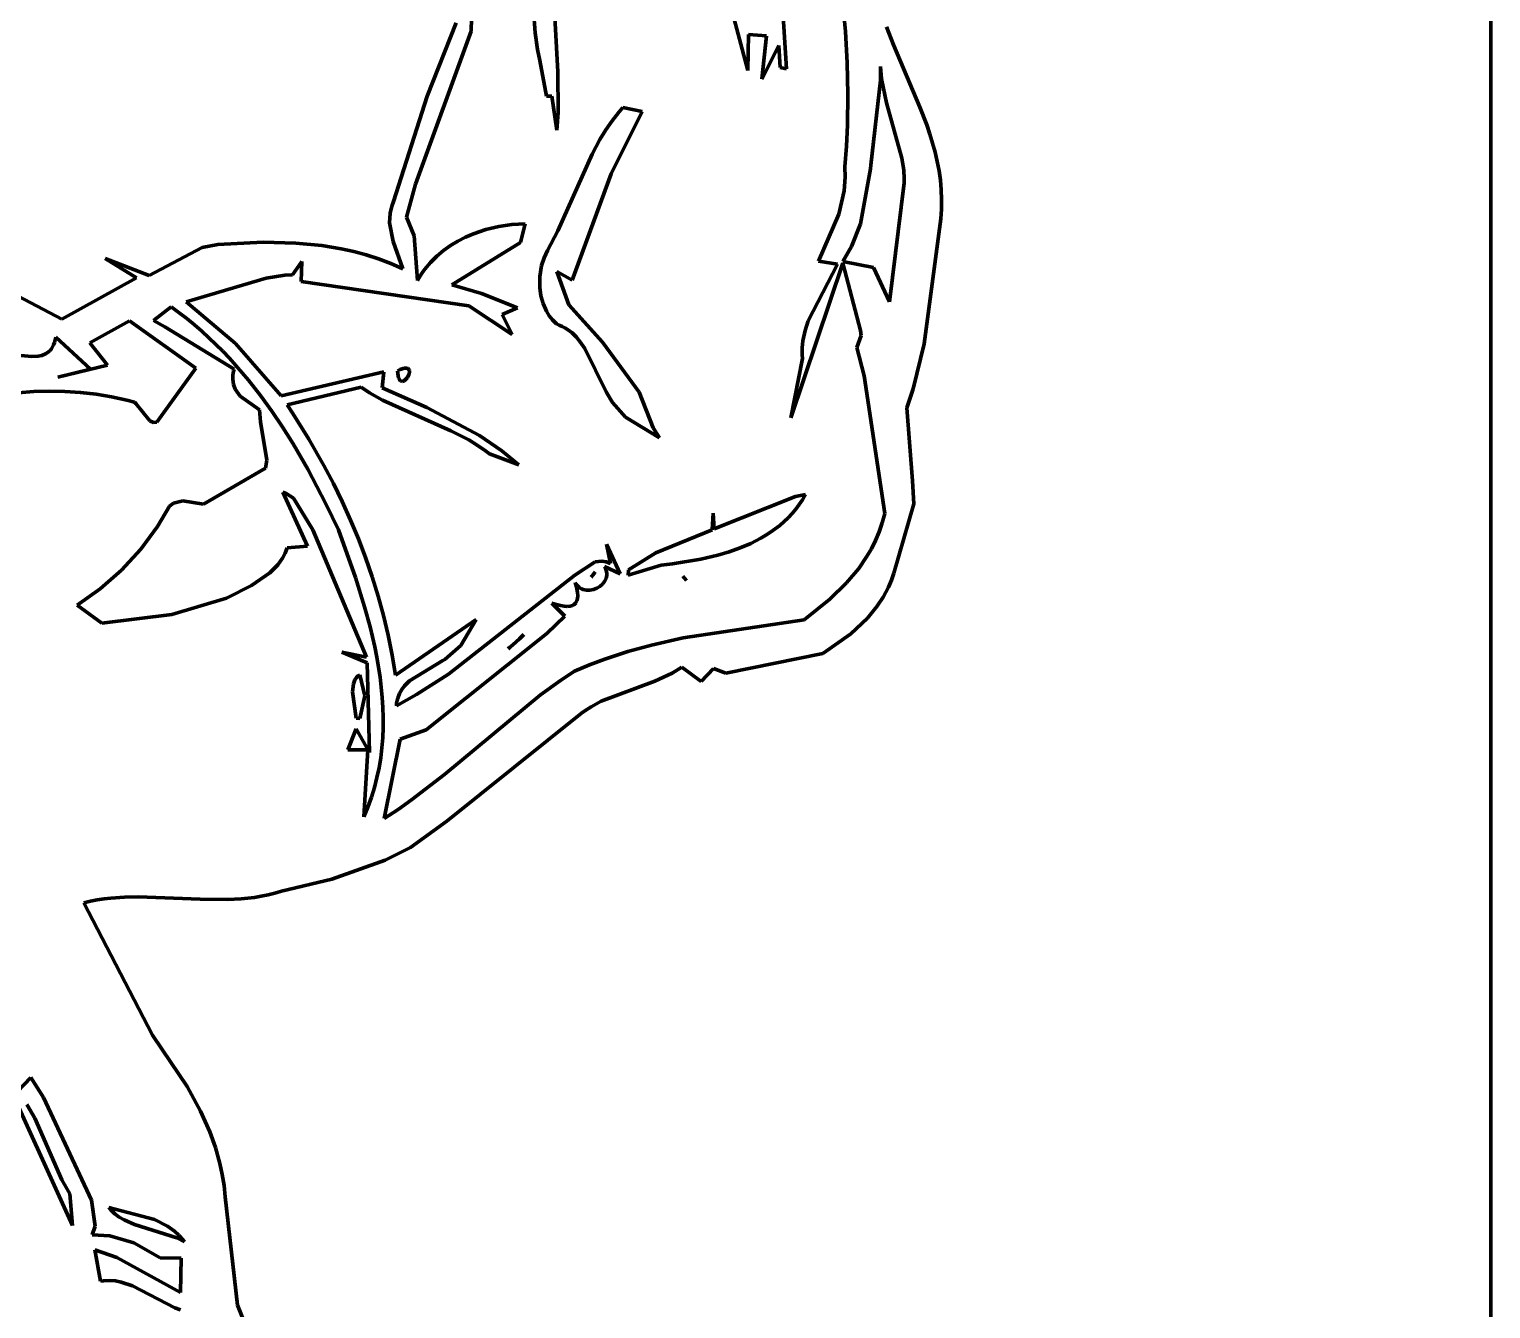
# Model space of a CAD drawing. Header units: millimetres. Extents: x 0 to 12.5, y 0 to 16.2.
# Drawn here: x 10.219 to 12.5, y 8.299 to 10.296 of the extents above; entities that cross this region are included whole.
import ezdxf

# ---------------------------------------------------------------- set-up
doc = ezdxf.new("R2010")
doc.units = ezdxf.units.MM
doc.layers.add('color#010101ff', color=7, linetype='CONTINUOUS', lineweight=100)
doc.layers.add('color#ffffffff', color=7, linetype='CONTINUOUS', lineweight=100)

msp = doc.modelspace()

# ---------------------------------------------------------------- linework, layer by layer
at = {"layer": 'color#010101ff'}
for p, q in [((11.0359, 10.384), (11.0439, 10.2293)), ((11.3405, 10.2311), (11.3031, 10.3727)), ((10.9099, 10.3327), (10.9087, 10.2926)), ((11.3949, 10.3322), (11.4009, 10.2337)), ((11.4928, 10.292), (11.4882, 10.3405)), ((11.0086, 10.2903), (11.006, 10.3252)), ((10.9087, 10.2926), (10.8218, 10.0538)), ((10.8402, 10.1914), (10.8855, 10.3059)), ((11.0125, 10.2643), (11.0086, 10.2903)), ((11.3419, 10.2874), (11.3405, 10.2311)), ((11.3699, 10.2856), (11.3419, 10.2874)), ((11.4958, 10.2433), (11.4928, 10.292)), ((11.5571, 10.2995), (11.5679, 10.2715)), ((11.0161, 10.247), (11.0125, 10.2643)), ((11.3624, 10.2178), (11.3699, 10.2856)), ((11.3891, 10.2705), (11.3624, 10.2178)), ((11.3911, 10.2358), (11.3891, 10.2705)), ((11.5679, 10.2715), (11.6091, 10.1742)), ((11.0263, 10.1912), (11.0161, 10.247)), ((11.4969, 10.1946), (11.4958, 10.2433)), ((11.0439, 10.2293), (11.0447, 10.1656)), ((11.4009, 10.2337), (11.3911, 10.2358)), ((11.5474, 10.2373), (11.5475, 10.2159)), ((11.5492, 10.2182), (11.5474, 10.2373)), ((11.5572, 10.1807), (11.5492, 10.2182)), ((11.5475, 10.2159), (11.5324, 10.0834)), ((10.7877, 10.027), (10.8402, 10.1914)), ((11.0345, 10.1913), (11.0263, 10.1912)), ((11.0428, 10.1383), (11.0345, 10.1913)), ((11.1399, 10.1668), (11.1457, 10.1734)), ((11.1457, 10.1734), (11.1756, 10.1673)), ((11.4961, 10.1458), (11.4969, 10.1946)), ((11.581, 10.0945), (11.5572, 10.1807)), ((11.6091, 10.1742), (11.6197, 10.1463)), ((11.0447, 10.1656), (11.0428, 10.1383)), ((11.119, 10.1387), (11.129, 10.153)), ((11.1756, 10.1673), (11.1276, 10.0703)), ((11.129, 10.153), (11.1399, 10.1668)), ((11.1099, 10.1239), (11.119, 10.1387)), ((11.4945, 10.1133), (11.4961, 10.1458)), ((11.6197, 10.1463), (11.6246, 10.1322)), ((11.6246, 10.1322), (11.629, 10.118)), ((11.0975, 10.101), (11.1099, 10.1239)), ((11.492, 10.0809), (11.4945, 10.1133)), ((11.629, 10.118), (11.6329, 10.1037)), ((11.0442, 9.981), (11.0975, 10.101)), ((11.5324, 10.0834), (11.532, 10.078)), ((11.5838, 10.0756), (11.581, 10.0945)), ((11.6329, 10.1037), (11.6363, 10.0893)), ((11.6363, 10.0893), (11.639, 10.0748)), ((11.1276, 10.0703), (11.0664, 9.904)), ((11.4908, 10.0434), (11.4925, 10.0647)), ((11.4925, 10.0647), (11.492, 10.0809)), ((11.532, 10.078), (11.5166, 9.9922)), ((11.5846, 10.0627), (11.5838, 10.0756)), ((11.5847, 10.0562), (11.5846, 10.0627)), ((11.639, 10.0748), (11.6411, 10.0601)), ((11.6411, 10.0601), (11.6425, 10.0452)), ((10.8218, 10.0538), (10.808, 10.0026)), ((11.4825, 10.0072), (11.4908, 10.0434)), ((11.5618, 9.8703), (11.5847, 10.0562)), ((11.6425, 10.0452), (11.6431, 10.0302)), ((10.7823, 10.0085), (10.7849, 10.0196)), ((10.7849, 10.0196), (10.7877, 10.027)), ((11.6428, 10.015), (11.6416, 9.9996)), ((11.6431, 10.0302), (11.6428, 10.015)), ((10.7816, 9.9938), (10.7823, 10.0085)), ((10.7871, 9.9646), (10.7816, 9.9938)), ((10.808, 10.0026), (10.82, 9.9733)), ((10.9519, 9.9879), (10.9724, 9.9908)), ((10.9724, 9.9908), (10.9931, 9.9922)), ((10.9931, 9.9922), (10.9861, 9.963)), ((11.4509, 9.9337), (11.4825, 10.0072)), ((11.5166, 9.9922), (11.5025, 9.9569)), ((11.6416, 9.9996), (11.616, 9.8049)), ((10.82, 9.9733), (10.825, 9.9037)), ((10.8879, 9.9652), (10.9, 9.9714)), ((10.9, 9.9714), (10.9124, 9.9767)), ((10.9124, 9.9767), (10.9319, 9.9832)), ((10.9319, 9.9832), (10.9519, 9.9879)), ((11.028, 9.9502), (11.0442, 9.981)), ((10.4063, 9.9114), (10.4893, 9.9553)), ((10.4893, 9.9553), (10.5136, 9.9599)), ((10.5136, 9.9599), (10.5845, 9.9633)), ((10.5845, 9.9633), (10.6354, 9.962)), ((10.6354, 9.962), (10.6758, 9.9581)), ((10.6758, 9.9581), (10.7058, 9.9532)), ((10.7058, 9.9532), (10.7256, 9.9489)), ((10.7256, 9.9489), (10.7451, 9.9436)), ((10.8021, 9.9219), (10.7871, 9.9646)), ((10.8552, 9.9416), (10.8655, 9.9504)), ((10.8655, 9.9504), (10.8764, 9.9582)), ((10.8764, 9.9582), (10.8879, 9.9652)), ((10.9861, 9.963), (10.8789, 9.897)), ((11.0226, 9.9389), (11.028, 9.9502)), ((11.5025, 9.9569), (11.4888, 9.9331)), ((10.0817, 9.9417), (10.2701, 9.8435)), ((10.3865, 9.9076), (10.3375, 9.9382)), ((10.3375, 9.9382), (10.4063, 9.9114)), ((10.6445, 9.9332), (10.6299, 9.9126)), ((10.6434, 9.9021), (10.6445, 9.9332)), ((10.7451, 9.9436), (10.7644, 9.9374)), ((10.7644, 9.9374), (10.7834, 9.9302)), ((10.7834, 9.9302), (10.8021, 9.9219)), ((10.8367, 9.9214), (10.8456, 9.9319)), ((10.8456, 9.9319), (10.8552, 9.9416)), ((11.0159, 9.9099), (11.0187, 9.9269)), ((11.0187, 9.9269), (11.0226, 9.9389)), ((11.4891, 9.9305), (11.4077, 9.6896)), ((11.4349, 9.8409), (11.4808, 9.9291)), ((11.4808, 9.9291), (11.4509, 9.9337)), ((11.4888, 9.9331), (11.5368, 9.9239)), ((11.5162, 9.8255), (11.4891, 9.9305)), ((11.5368, 9.9239), (11.5618, 9.8703)), ((10.2701, 9.8435), (10.3865, 9.9076)), ((10.5888, 9.9074), (10.4639, 9.8703)), ((10.618, 9.9119), (10.5888, 9.9074)), ((10.6299, 9.9126), (10.618, 9.9119)), ((10.9052, 9.8639), (10.6434, 9.9021)), ((10.825, 9.9037), (10.8287, 9.9098)), ((10.8287, 9.9098), (10.8326, 9.9157)), ((10.8326, 9.9157), (10.8367, 9.9214)), ((11.0159, 9.8927), (11.0159, 9.9099)), ((11.0664, 9.904), (11.0427, 9.9176)), ((11.0427, 9.9176), (11.0611, 9.8657)), ((10.8789, 9.897), (10.9249, 9.8831)), ((10.9249, 9.8831), (10.9813, 9.8609)), ((11.0177, 9.8799), (11.0159, 9.8927)), ((11.0212, 9.8675), (11.0177, 9.8799)), ((10.4407, 9.8623), (10.4133, 9.8411)), ((10.4531, 9.8533), (10.4407, 9.8623)), ((10.4651, 9.8441), (10.4531, 9.8533)), ((10.4639, 9.8703), (10.541, 9.8051)), ((10.9726, 9.8194), (10.9052, 9.8639)), ((10.9813, 9.8609), (10.9573, 9.8504)), ((11.0263, 9.8559), (11.0212, 9.8675)), ((11.0307, 9.8487), (11.0263, 9.8559)), ((11.0611, 9.8657), (11.1138, 9.8074)), ((10.3758, 9.8408), (10.314, 9.8064)), ((10.479, 9.7671), (10.3758, 9.8408)), ((10.4133, 9.8411), (10.431, 9.8313)), ((10.431, 9.8313), (10.5391, 9.7654)), ((10.4769, 9.8345), (10.4651, 9.8441)), ((10.4884, 9.8246), (10.4769, 9.8345)), ((10.9573, 9.8504), (10.9726, 9.8194)), ((11.0358, 9.842), (11.0307, 9.8487)), ((11.0418, 9.8359), (11.0358, 9.842)), ((11.0464, 9.8341), (11.0418, 9.8359)), ((11.0509, 9.8321), (11.0464, 9.8341)), ((11.0551, 9.8299), (11.0509, 9.8321)), ((11.4299, 9.8254), (11.4349, 9.8409)), ((10.2597, 9.8108), (10.2586, 9.8068)), ((10.2606, 9.8152), (10.2597, 9.8108)), ((10.3148, 9.7653), (10.2606, 9.8152)), ((10.4996, 9.8144), (10.4884, 9.8246)), ((10.5105, 9.804), (10.4996, 9.8144)), ((11.059, 9.8274), (11.0551, 9.8299)), ((11.0663, 9.8219), (11.059, 9.8274)), ((11.0728, 9.8156), (11.0663, 9.8219)), ((11.0787, 9.8087), (11.0728, 9.8156)), ((11.0864, 9.7974), (11.0787, 9.8087)), ((11.1138, 9.8074), (11.1711, 9.7293)), ((11.4255, 9.7986), (11.4266, 9.8095)), ((11.4266, 9.8095), (11.4299, 9.8254)), ((11.5106, 9.7989), (11.5177, 9.8176)), ((11.5177, 9.8176), (11.5162, 9.8255)), ((10.2231, 9.7848), (10.1776, 9.7894)), ((10.233, 9.7854), (10.2231, 9.7848)), ((10.239, 9.7868), (10.233, 9.7854)), ((10.2446, 9.7891), (10.239, 9.7868)), ((10.2471, 9.7906), (10.2446, 9.7891)), ((10.2495, 9.7925), (10.2471, 9.7906)), ((10.2517, 9.7946), (10.2495, 9.7925)), ((10.2537, 9.7971), (10.2517, 9.7946)), ((10.2556, 9.7999), (10.2537, 9.7971)), ((10.2572, 9.8032), (10.2556, 9.7999)), ((10.2586, 9.8068), (10.2572, 9.8032)), ((10.314, 9.8064), (10.3414, 9.7716)), ((10.5212, 9.7933), (10.5105, 9.804)), ((10.5316, 9.7824), (10.5212, 9.7933)), ((10.541, 9.8051), (10.6121, 9.7236)), ((11.1193, 9.7301), (11.0864, 9.7974)), ((11.4254, 9.7876), (11.4255, 9.7986)), ((11.4258, 9.782), (11.4254, 9.7876)), ((11.522, 9.755), (11.5106, 9.7989)), ((11.616, 9.8049), (11.5984, 9.7347)), ((10.3414, 9.7716), (10.2638, 9.753)), ((10.2638, 9.753), (10.3148, 9.7653)), ((10.4185, 9.6825), (10.479, 9.7671)), ((10.5418, 9.7712), (10.5316, 9.7824)), ((10.5382, 9.762), (10.5371, 9.7557)), ((10.5391, 9.7654), (10.5382, 9.762)), ((10.5517, 9.7598), (10.5418, 9.7712)), ((10.7941, 9.7627), (10.798, 9.7646)), ((10.7943, 9.7583), (10.7941, 9.7627)), ((10.798, 9.7646), (10.8014, 9.7658)), ((10.8014, 9.7658), (10.8043, 9.7666)), ((10.8043, 9.7666), (10.8067, 9.7669)), ((10.8067, 9.7669), (10.8086, 9.7667)), ((10.8086, 9.7667), (10.8101, 9.7662)), ((10.8101, 9.7662), (10.8113, 9.7653)), ((10.8113, 9.7653), (10.812, 9.7642)), ((10.812, 9.7642), (10.8124, 9.7628)), ((10.8124, 9.7628), (10.8125, 9.7612)), ((11.4077, 9.6896), (11.4258, 9.782)), ((10.5371, 9.7557), (10.5369, 9.7498)), ((10.5369, 9.7498), (10.538, 9.7416)), ((10.538, 9.7416), (10.5408, 9.7342)), ((10.5614, 9.7481), (10.5517, 9.7598)), ((10.5801, 9.7243), (10.5614, 9.7481)), ((10.6121, 9.7236), (10.7727, 9.7613)), ((10.7727, 9.7613), (10.7699, 9.7362)), ((10.7949, 9.7547), (10.7943, 9.7583)), ((10.7956, 9.7518), (10.7949, 9.7547)), ((10.7965, 9.7496), (10.7956, 9.7518)), ((10.7975, 9.7479), (10.7965, 9.7496)), ((10.7987, 9.7468), (10.7975, 9.7479)), ((10.8, 9.7463), (10.7987, 9.7468)), ((10.8014, 9.7462), (10.8, 9.7463)), ((10.8028, 9.7465), (10.8014, 9.7462)), ((10.8042, 9.7471), (10.8028, 9.7465)), ((10.8056, 9.7481), (10.8042, 9.7471)), ((10.8093, 9.7524), (10.8056, 9.7481)), ((10.8119, 9.7578), (10.8093, 9.7524)), ((10.8125, 9.7612), (10.8119, 9.7578)), ((11.5542, 9.5399), (11.522, 9.755)), ((10.2019, 9.7286), (10.2263, 9.7303)), ((10.2263, 9.7303), (10.2506, 9.7309)), ((10.2506, 9.7309), (10.2749, 9.7305)), ((10.2749, 9.7305), (10.2992, 9.7289)), ((10.2992, 9.7289), (10.3234, 9.7261)), ((10.3234, 9.7261), (10.3475, 9.7221)), ((10.3475, 9.7221), (10.3595, 9.7196)), ((10.3595, 9.7196), (10.3714, 9.7168)), ((10.3714, 9.7168), (10.3833, 9.7137)), ((10.5408, 9.7342), (10.5483, 9.7234)), ((10.5483, 9.7234), (10.5788, 9.702)), ((10.5979, 9.6997), (10.5801, 9.7243)), ((10.7372, 9.7371), (10.6216, 9.7094)), ((10.7501, 9.7283), (10.7372, 9.7371)), ((10.7704, 9.7167), (10.7501, 9.7283)), ((10.7699, 9.7362), (10.8397, 9.7056)), ((10.8773, 9.6692), (10.7704, 9.7167)), ((11.1294, 9.7132), (11.1193, 9.7301)), ((11.1711, 9.7293), (11.193, 9.6738)), ((11.5984, 9.7347), (11.589, 9.7051)), ((10.3833, 9.7137), (10.3857, 9.7117)), ((10.3857, 9.7117), (10.4074, 9.6845)), ((10.5788, 9.702), (10.5802, 9.683)), ((10.6149, 9.6744), (10.5979, 9.6997)), ((10.6216, 9.7094), (10.6304, 9.6963)), ((10.6304, 9.6963), (10.6556, 9.6561)), ((10.8397, 9.7056), (10.9218, 9.6617)), ((11.1499, 9.6904), (11.1294, 9.7132)), ((11.589, 9.7051), (11.5978, 9.5913)), ((10.4074, 9.6845), (10.4133, 9.6823)), ((10.4133, 9.6823), (10.4185, 9.6825)), ((10.5802, 9.683), (10.5898, 9.6232)), ((10.6311, 9.6487), (10.6149, 9.6744)), ((11.2026, 9.6581), (11.1499, 9.6904)), ((11.193, 9.6738), (11.2026, 9.6581)), ((10.6539, 9.6091), (10.6311, 9.6487)), ((10.6556, 9.6561), (10.6791, 9.6149)), ((10.905, 9.6549), (10.8773, 9.6692)), ((10.9183, 9.6468), (10.905, 9.6549)), ((10.9218, 9.6617), (10.9568, 9.6377)), ((10.9312, 9.6379), (10.9183, 9.6468)), ((10.9375, 9.6331), (10.9312, 9.6379)), ((10.9832, 9.616), (10.9375, 9.6331)), ((10.9568, 9.6377), (10.9832, 9.616)), ((10.5877, 9.6109), (10.4911, 9.5546)), ((10.5898, 9.6232), (10.5877, 9.6109)), ((10.6821, 9.5553), (10.6539, 9.6091)), ((10.6791, 9.6149), (10.6938, 9.5869)), ((10.6938, 9.5869), (10.7077, 9.5586)), ((11.5978, 9.5913), (11.5997, 9.5549)), ((10.4587, 9.5599), (10.4444, 9.5563)), ((10.4911, 9.5546), (10.4587, 9.5599)), ((10.6536, 9.4891), (10.6151, 9.5734)), ((10.6151, 9.5734), (10.6202, 9.5713)), ((10.6202, 9.5713), (10.6314, 9.5641)), ((10.6314, 9.5641), (10.6619, 9.5145)), ((10.7077, 9.5586), (10.7208, 9.5298)), ((11.2881, 9.5163), (11.415, 9.5665)), ((11.415, 9.5665), (11.4305, 9.5696)), ((11.4259, 9.5616), (11.4208, 9.554)), ((11.4305, 9.5696), (11.4259, 9.5616)), ((10.438, 9.5514), (10.4194, 9.5197)), ((10.4444, 9.5563), (10.438, 9.5514)), ((10.7018, 9.5145), (10.6821, 9.5553)), ((11.2852, 9.5148), (11.2863, 9.5406)), ((11.2863, 9.5406), (11.2881, 9.5163)), ((11.4096, 9.54), (11.4035, 9.5335)), ((11.4154, 9.5468), (11.4096, 9.54)), ((11.4208, 9.554), (11.4154, 9.5468)), ((11.5504, 9.5255), (11.5542, 9.5399)), ((11.5997, 9.5549), (11.5684, 9.4472)), ((10.4194, 9.5197), (10.3932, 9.4842)), ((10.6619, 9.5145), (10.7455, 9.3159)), ((10.7282, 9.4401), (10.7018, 9.5145)), ((10.7208, 9.5298), (10.7329, 9.5007)), ((11.1969, 9.4788), (11.2852, 9.5148)), ((11.3762, 9.511), (11.3688, 9.5062)), ((11.3835, 9.5162), (11.3762, 9.511)), ((11.3904, 9.5216), (11.3835, 9.5162)), ((11.3971, 9.5274), (11.3904, 9.5216)), ((11.4035, 9.5335), (11.3971, 9.5274)), ((11.54, 9.4981), (11.5457, 9.5115)), ((11.5457, 9.5115), (11.5504, 9.5255)), ((10.6219, 9.4864), (10.6536, 9.4891)), ((10.7329, 9.5007), (10.7442, 9.4713)), ((11.1263, 9.4618), (11.12, 9.4923)), ((11.12, 9.4923), (11.1414, 9.446)), ((11.3451, 9.4935), (11.3285, 9.4864)), ((11.3532, 9.4975), (11.3451, 9.4935)), ((11.3611, 9.5017), (11.3532, 9.4975)), ((11.3688, 9.5062), (11.3611, 9.5017)), ((11.5334, 9.4851), (11.54, 9.4981)), ((10.3932, 9.4842), (10.3633, 9.4516)), ((10.607, 9.4598), (10.6144, 9.4704)), ((10.6144, 9.4704), (10.6185, 9.4781)), ((10.6185, 9.4781), (10.6219, 9.4864)), ((10.7442, 9.4713), (10.7545, 9.4415)), ((11.1025, 9.4646), (11.1127, 9.4659)), ((11.1127, 9.4659), (11.1193, 9.4647)), ((11.1544, 9.452), (11.1969, 9.4788)), ((11.2672, 9.4688), (11.2228, 9.4616)), ((11.2939, 9.4751), (11.2672, 9.4688)), ((11.3114, 9.4803), (11.2939, 9.4751)), ((11.3285, 9.4864), (11.3114, 9.4803)), ((11.5136, 9.4545), (11.526, 9.4725)), ((11.526, 9.4725), (11.5334, 9.4851)), ((10.3633, 9.4516), (10.3301, 9.4224)), ((10.5661, 9.4275), (10.5949, 9.4475)), ((10.5949, 9.4475), (10.607, 9.4598)), ((10.8735, 9.2895), (11.0707, 9.4436)), ((11.0707, 9.4436), (11.1025, 9.4646)), ((11.1006, 9.4466), (11.0961, 9.4405)), ((11.0967, 9.4412), (11.1023, 9.4489)), ((11.1023, 9.4489), (11.1006, 9.4466)), ((11.1023, 9.4489), (11.1023, 9.4489)), ((11.1414, 9.446), (11.1167, 9.4574)), ((11.1167, 9.4574), (11.1183, 9.4547)), ((11.1183, 9.4547), (11.1195, 9.4519)), ((11.1193, 9.4647), (11.1263, 9.4618)), ((11.1195, 9.4519), (11.1202, 9.4492)), ((11.1205, 9.4438), (11.1201, 9.4413)), ((11.1202, 9.4492), (11.1205, 9.4465)), ((11.1205, 9.4465), (11.1205, 9.4438)), ((11.2055, 9.4597), (11.1539, 9.4438)), ((11.1539, 9.4438), (11.1544, 9.452)), ((11.2228, 9.4616), (11.2055, 9.4597)), ((11.4947, 9.432), (11.5136, 9.4545)), ((11.5684, 9.4472), (11.5647, 9.4358)), ((10.3301, 9.4224), (10.2942, 9.3968)), ((10.5271, 9.4077), (10.5661, 9.4275)), ((10.7426, 9.3942), (10.7282, 9.4401)), ((10.7545, 9.4415), (10.7638, 9.4113)), ((11.0728, 9.4295), (11.0712, 9.4323)), ((11.0712, 9.4323), (11.0723, 9.4288)), ((11.0723, 9.4288), (11.0739, 9.4225)), ((11.0746, 9.4272), (11.0728, 9.4295)), ((11.0739, 9.4225), (11.0749, 9.4168)), ((11.0767, 9.4252), (11.0746, 9.4272)), ((11.0789, 9.4236), (11.0767, 9.4252)), ((11.0812, 9.4223), (11.0789, 9.4236)), ((11.0837, 9.4213), (11.0812, 9.4223)), ((11.0889, 9.4203), (11.0837, 9.4213)), ((11.0942, 9.4204), (11.0889, 9.4203)), ((11.0996, 9.4215), (11.0942, 9.4204)), ((11.0961, 9.4405), (11.0967, 9.4412)), ((11.1048, 9.4236), (11.0996, 9.4215)), ((11.1095, 9.4264), (11.1048, 9.4236)), ((11.1137, 9.43), (11.1095, 9.4264)), ((11.117, 9.4341), (11.1137, 9.43)), ((11.1193, 9.4388), (11.117, 9.4341)), ((11.1201, 9.4413), (11.1193, 9.4388)), ((11.239, 9.4421), (11.2448, 9.4353)), ((11.2412, 9.4396), (11.239, 9.4421)), ((11.2448, 9.4353), (11.2412, 9.4396)), ((11.4685, 9.4062), (11.4947, 9.432)), ((11.5602, 9.4249), (11.5519, 9.4093)), ((11.5647, 9.4358), (11.5602, 9.4249)), ((10.4415, 9.3826), (10.5271, 9.4077)), ((10.7638, 9.4113), (10.7722, 9.3809)), ((11.0418, 9.3981), (11.0348, 9.4004)), ((11.0348, 9.4004), (11.0549, 9.3799)), ((11.0481, 9.3965), (11.0418, 9.3981)), ((11.0698, 9.3983), (11.0668, 9.3966)), ((11.0722, 9.4007), (11.0698, 9.3983)), ((11.0739, 9.4037), (11.0722, 9.4007)), ((11.0749, 9.4074), (11.0739, 9.4037)), ((11.0749, 9.4168), (11.0752, 9.4118)), ((11.0752, 9.4118), (11.0749, 9.4074)), ((11.4286, 9.3741), (11.4685, 9.4062)), ((11.5519, 9.4093), (11.5421, 9.3947)), ((10.2942, 9.3968), (10.3324, 9.3691)), ((10.3324, 9.3691), (10.4415, 9.3826)), ((10.751, 9.3631), (10.7426, 9.3942)), ((10.7722, 9.3809), (10.7794, 9.3501)), ((10.7907, 9.2878), (10.9165, 9.3747)), ((10.9165, 9.3747), (10.8925, 9.3343)), ((11.0549, 9.3799), (11.0271, 9.353)), ((11.0538, 9.3955), (11.0481, 9.3965)), ((11.0588, 9.3952), (11.0538, 9.3955)), ((11.0632, 9.3956), (11.0588, 9.3952)), ((11.0668, 9.3966), (11.0632, 9.3956)), ((11.2399, 9.3461), (11.4286, 9.3741)), ((11.5271, 9.3766), (11.5011, 9.3523)), ((11.5421, 9.3947), (11.5271, 9.3766)), ((10.7548, 9.3475), (10.751, 9.3631)), ((11.0271, 9.353), (10.8387, 9.2026)), ((10.9909, 9.3514), (10.9841, 9.3445)), ((10.9894, 9.3499), (10.9909, 9.3514)), ((11.5011, 9.3523), (11.4579, 9.3215)), ((10.7583, 9.3318), (10.7548, 9.3475)), ((10.7615, 9.3161), (10.7583, 9.3318)), ((10.7794, 9.3501), (10.7856, 9.3191)), ((10.8925, 9.3343), (10.8679, 9.3125)), ((10.9668, 9.329), (10.9741, 9.3352)), ((10.9684, 9.3304), (10.9668, 9.329)), ((10.9741, 9.3352), (10.9684, 9.3304)), ((10.9741, 9.3352), (10.9841, 9.3445)), ((10.9841, 9.3445), (10.9741, 9.3352)), ((10.9841, 9.3445), (10.9894, 9.3499)), ((11.1536, 9.3246), (11.1903, 9.3348)), ((11.1903, 9.3348), (11.2399, 9.3461)), ((10.7455, 9.3159), (10.7071, 9.3237)), ((10.7071, 9.3237), (10.7466, 9.3071)), ((10.7466, 9.3071), (10.7504, 9.1674)), ((10.7643, 9.3004), (10.7615, 9.3161)), ((10.7856, 9.3191), (10.7907, 9.2878)), ((10.8648, 9.3106), (10.8126, 9.2789)), ((10.8679, 9.3125), (10.8648, 9.3106)), ((11.0936, 9.3037), (11.1174, 9.3127)), ((11.1174, 9.3127), (11.1536, 9.3246)), ((11.4579, 9.3215), (11.3064, 9.2908)), ((10.7299, 9.2842), (10.7274, 9.2806)), ((10.733, 9.2871), (10.7299, 9.2842)), ((10.7349, 9.2883), (10.733, 9.2871)), ((10.7427, 9.2556), (10.7349, 9.2883)), ((10.7666, 9.2847), (10.7643, 9.3004)), ((10.7686, 9.2689), (10.7666, 9.2847)), ((10.8234, 9.2574), (10.8735, 9.2895)), ((11.0485, 9.2796), (11.0701, 9.2939)), ((11.0701, 9.2939), (11.0936, 9.3037)), ((11.2224, 9.2909), (11.1955, 9.2784)), ((11.2377, 9.3004), (11.2224, 9.2909)), ((11.268, 9.2781), (11.2377, 9.3004)), ((11.287, 9.2984), (11.268, 9.2781)), ((11.3064, 9.2908), (11.287, 9.2984)), ((10.725, 9.2743), (10.7235, 9.2618)), ((10.7235, 9.2618), (10.7294, 9.2205)), ((10.7274, 9.2806), (10.725, 9.2743)), ((10.7701, 9.2531), (10.7686, 9.2689)), ((10.8005, 9.2654), (10.7969, 9.259)), ((10.8048, 9.2712), (10.8005, 9.2654)), ((10.8126, 9.2789), (10.8048, 9.2712)), ((11.017, 9.257), (11.0485, 9.2796)), ((11.1955, 9.2784), (11.1118, 9.2471)), ((10.7351, 9.22), (10.7427, 9.2556)), ((10.7711, 9.2374), (10.7701, 9.2531)), ((10.7715, 9.2216), (10.7711, 9.2374)), ((10.7922, 9.2399), (10.8234, 9.2574)), ((10.7926, 9.2441), (10.7922, 9.2399)), ((10.7933, 9.2481), (10.7926, 9.2441)), ((10.7942, 9.2519), (10.7933, 9.2481)), ((10.7969, 9.259), (10.7942, 9.2519)), ((10.8672, 9.1329), (11.017, 9.257)), ((11.0961, 9.2386), (11.086, 9.2321)), ((11.1118, 9.2471), (11.0961, 9.2386)), ((10.7294, 9.2205), (10.7351, 9.22)), ((10.7715, 9.2059), (10.7715, 9.2216)), ((11.0812, 9.2285), (10.8711, 9.0601)), ((11.086, 9.2321), (11.0812, 9.2285)), ((10.7292, 9.2039), (10.7165, 9.1711)), ((10.7504, 9.1674), (10.7292, 9.2039)), ((10.7708, 9.1902), (10.7715, 9.2059)), ((10.8387, 9.2026), (10.798, 9.1881)), ((10.7165, 9.1711), (10.7474, 9.1714)), ((10.7474, 9.1714), (10.7416, 9.0669)), ((10.7677, 9.1589), (10.7696, 9.1745)), ((10.7696, 9.1745), (10.7708, 9.1902)), ((10.798, 9.1881), (10.773, 9.0642)), ((10.7652, 9.1434), (10.7677, 9.1589)), ((10.758, 9.1125), (10.7619, 9.1279)), ((10.7619, 9.1279), (10.7652, 9.1434)), ((10.816, 9.0933), (10.8672, 9.1329)), ((10.7533, 9.0972), (10.758, 9.1125)), ((10.7416, 9.0669), (10.7478, 9.082)), ((10.7478, 9.082), (10.7533, 9.0972)), ((10.773, 9.0642), (10.7948, 9.0784)), ((10.7948, 9.0784), (10.816, 9.0933)), ((10.8711, 9.0601), (10.8141, 9.0191)), ((10.8141, 9.0191), (10.7747, 8.9989)), ((10.7747, 8.9989), (10.6915, 8.9696)), ((10.6915, 8.9696), (10.6128, 8.9506)), ((10.3678, 8.9416), (10.3466, 8.94)), ((10.3892, 8.9421), (10.3678, 8.9416)), ((10.4857, 8.9382), (10.3892, 8.9421)), ((10.5709, 8.9411), (10.5603, 8.9398)), ((10.5814, 8.9428), (10.5709, 8.9411)), ((10.5919, 8.945), (10.5814, 8.9428)), ((10.6023, 8.9475), (10.5919, 8.945)), ((10.6128, 8.9506), (10.6023, 8.9475)), ((10.3148, 8.935), (10.3043, 8.9324)), ((10.3043, 8.9324), (10.4116, 8.7263)), ((10.3254, 8.9371), (10.3148, 8.935)), ((10.336, 8.9387), (10.3254, 8.9371)), ((10.3466, 8.94), (10.336, 8.9387)), ((10.5284, 8.9377), (10.4857, 8.9382)), ((10.5497, 8.9388), (10.5284, 8.9377)), ((10.5603, 8.9398), (10.5497, 8.9388)), ((10.4116, 8.7263), (10.4265, 8.7039)), ((10.4265, 8.7039), (10.4655, 8.6459)), ((10.2868, 8.429), (10.1746, 8.6764)), ((10.2215, 8.66), (10.2005, 8.6376)), ((10.2416, 8.6289), (10.2215, 8.66)), ((10.4655, 8.6459), (10.4866, 8.6074)), ((10.3166, 8.4684), (10.2416, 8.6289)), ((10.2157, 8.6178), (10.2281, 8.5965)), ((10.4866, 8.6074), (10.5008, 8.5754)), ((10.2281, 8.5965), (10.2702, 8.5001)), ((10.5008, 8.5754), (10.5097, 8.5508)), ((10.5097, 8.5508), (10.5168, 8.5256)), ((10.5168, 8.5256), (10.5204, 8.5085)), ((10.5204, 8.5085), (10.5232, 8.4913)), ((10.2702, 8.5001), (10.2826, 8.4786)), ((10.5232, 8.4913), (10.525, 8.4738)), ((10.2826, 8.4786), (10.2868, 8.429)), ((10.3223, 8.4281), (10.3166, 8.4684)), ((10.525, 8.4738), (10.5442, 8.3049)), ((10.3435, 8.457), (10.3464, 8.4536)), ((10.4148, 8.4386), (10.3435, 8.457)), ((10.3464, 8.4536), (10.3528, 8.4475)), ((10.3528, 8.4475), (10.3598, 8.4423)), ((10.3598, 8.4423), (10.3673, 8.4379)), ((10.3173, 8.4147), (10.3223, 8.4281)), ((10.3673, 8.4379), (10.3837, 8.4308)), ((10.3837, 8.4308), (10.4497, 8.4098)), ((10.4352, 8.4281), (10.4148, 8.4386)), ((10.4461, 8.4201), (10.4352, 8.4281)), ((10.4528, 8.414), (10.4461, 8.4201)), ((10.3451, 8.4132), (10.3173, 8.4147)), ((10.3825, 8.4022), (10.3451, 8.4132)), ((10.4234, 8.3784), (10.3825, 8.4022)), ((10.4497, 8.4098), (10.4616, 8.4036)), ((10.4588, 8.4073), (10.4528, 8.414)), ((10.4616, 8.4036), (10.4588, 8.4073)), ((10.3303, 8.3424), (10.3216, 8.3911)), ((10.3216, 8.3911), (10.3557, 8.379)), ((10.3557, 8.379), (10.4551, 8.3247)), ((10.4565, 8.378), (10.4234, 8.3784)), ((10.4551, 8.3247), (10.4565, 8.378)), ((10.3352, 8.343), (10.3303, 8.3424)), ((10.3447, 8.3433), (10.3352, 8.343)), ((10.354, 8.3425), (10.3447, 8.3433)), ((10.3629, 8.3407), (10.354, 8.3425)), ((10.3802, 8.3348), (10.3629, 8.3407)), ((10.4466, 8.3006), (10.3802, 8.3348)), ((10.5442, 8.3049), (10.6262, 8.0973)), ((10.4553, 8.2974), (10.4466, 8.3006))]:
    msp.add_line(p, q, dxfattribs=at)
at = {"layer": 'color#ffffffff'}
for p, q in [((12.5, 16.1528), (12.5, 0)), ((11.0439, 10.2293), (11.0359, 10.384)), ((11.3031, 10.3727), (11.3405, 10.2311)), ((10.9087, 10.2926), (10.9099, 10.3327)), ((11.4009, 10.2337), (11.3949, 10.3322)), ((11.4882, 10.3405), (11.4928, 10.292)), ((11.006, 10.3252), (11.0086, 10.2903)), ((10.8218, 10.0538), (10.9087, 10.2926)), ((10.8855, 10.3059), (10.8402, 10.1914)), ((11.0086, 10.2903), (11.0125, 10.2643)), ((11.3405, 10.2311), (11.3419, 10.2874)), ((11.3419, 10.2874), (11.3699, 10.2856)), ((11.4928, 10.292), (11.4958, 10.2433)), ((11.5679, 10.2715), (11.5571, 10.2995)), ((11.0125, 10.2643), (11.0161, 10.247)), ((11.3699, 10.2856), (11.3624, 10.2178)), ((11.3624, 10.2178), (11.3891, 10.2705)), ((11.3891, 10.2705), (11.3911, 10.2358)), ((11.6091, 10.1742), (11.5679, 10.2715)), ((11.0161, 10.247), (11.0263, 10.1912)), ((11.4958, 10.2433), (11.4969, 10.1946)), ((11.0447, 10.1656), (11.0439, 10.2293)), ((11.3911, 10.2358), (11.4009, 10.2337)), ((11.5474, 10.2373), (11.5492, 10.2182)), ((11.5475, 10.2159), (11.5474, 10.2373)), ((11.5492, 10.2182), (11.5572, 10.1807)), ((11.5324, 10.0834), (11.5475, 10.2159)), ((10.8402, 10.1914), (10.7877, 10.027)), ((11.0263, 10.1912), (11.0345, 10.1913)), ((11.0345, 10.1913), (11.0428, 10.1383)), ((11.1457, 10.1734), (11.1399, 10.1668)), ((11.1756, 10.1673), (11.1457, 10.1734)), ((11.4969, 10.1946), (11.4961, 10.1458)), ((11.5572, 10.1807), (11.581, 10.0945)), ((11.6197, 10.1463), (11.6091, 10.1742)), ((11.0428, 10.1383), (11.0447, 10.1656)), ((11.129, 10.153), (11.119, 10.1387)), ((11.1276, 10.0703), (11.1756, 10.1673)), ((11.1399, 10.1668), (11.129, 10.153)), ((11.119, 10.1387), (11.1099, 10.1239)), ((11.4961, 10.1458), (11.4945, 10.1133)), ((11.6246, 10.1322), (11.6197, 10.1463)), ((11.629, 10.118), (11.6246, 10.1322)), ((11.1099, 10.1239), (11.0975, 10.101)), ((11.4945, 10.1133), (11.492, 10.0809)), ((11.6329, 10.1037), (11.629, 10.118)), ((11.0975, 10.101), (11.0442, 9.981)), ((11.532, 10.078), (11.5324, 10.0834)), ((11.581, 10.0945), (11.5838, 10.0756)), ((11.6363, 10.0893), (11.6329, 10.1037)), ((11.639, 10.0748), (11.6363, 10.0893)), ((11.0664, 9.904), (11.1276, 10.0703)), ((11.4925, 10.0647), (11.4908, 10.0434)), ((11.492, 10.0809), (11.4925, 10.0647)), ((11.5166, 9.9922), (11.532, 10.078)), ((11.5838, 10.0756), (11.5846, 10.0627)), ((11.5846, 10.0627), (11.5847, 10.0562)), ((11.6411, 10.0601), (11.639, 10.0748)), ((11.6425, 10.0452), (11.6411, 10.0601)), ((10.808, 10.0026), (10.8218, 10.0538)), ((11.4908, 10.0434), (11.4825, 10.0072)), ((11.5847, 10.0562), (11.5618, 9.8703)), ((11.6431, 10.0302), (11.6425, 10.0452)), ((10.7849, 10.0196), (10.7823, 10.0085)), ((10.7877, 10.027), (10.7849, 10.0196)), ((11.6416, 9.9996), (11.6428, 10.015)), ((11.6428, 10.015), (11.6431, 10.0302)), ((10.7823, 10.0085), (10.7816, 9.9938)), ((10.7816, 9.9938), (10.7871, 9.9646)), ((10.82, 9.9733), (10.808, 10.0026)), ((10.9724, 9.9908), (10.9519, 9.9879)), ((10.9931, 9.9922), (10.9724, 9.9908)), ((10.9861, 9.963), (10.9931, 9.9922)), ((11.4825, 10.0072), (11.4509, 9.9337)), ((11.5025, 9.9569), (11.5166, 9.9922)), ((11.616, 9.8049), (11.6416, 9.9996)), ((10.825, 9.9037), (10.82, 9.9733)), ((10.9, 9.9714), (10.8879, 9.9652)), ((10.9124, 9.9767), (10.9, 9.9714)), ((10.9319, 9.9832), (10.9124, 9.9767)), ((10.9519, 9.9879), (10.9319, 9.9832)), ((11.0442, 9.981), (11.028, 9.9502)), ((10.4893, 9.9553), (10.4063, 9.9114)), ((10.5136, 9.9599), (10.4893, 9.9553)), ((10.5845, 9.9633), (10.5136, 9.9599)), ((10.6354, 9.962), (10.5845, 9.9633)), ((10.6758, 9.9581), (10.6354, 9.962)), ((10.7058, 9.9532), (10.6758, 9.9581)), ((10.7256, 9.9489), (10.7058, 9.9532)), ((10.7451, 9.9436), (10.7256, 9.9489)), ((10.7871, 9.9646), (10.8021, 9.9219)), ((10.8655, 9.9504), (10.8552, 9.9416)), ((10.8764, 9.9582), (10.8655, 9.9504)), ((10.8879, 9.9652), (10.8764, 9.9582)), ((10.8789, 9.897), (10.9861, 9.963)), ((11.028, 9.9502), (11.0226, 9.9389)), ((11.4888, 9.9331), (11.5025, 9.9569)), ((10.2701, 9.8435), (10.0817, 9.9417)), ((10.4063, 9.9114), (10.3375, 9.9382)), ((10.3375, 9.9382), (10.3865, 9.9076)), ((10.6299, 9.9126), (10.6445, 9.9332)), ((10.6445, 9.9332), (10.6434, 9.9021)), ((10.7644, 9.9374), (10.7451, 9.9436)), ((10.7834, 9.9302), (10.7644, 9.9374)), ((10.8021, 9.9219), (10.7834, 9.9302)), ((10.8456, 9.9319), (10.8367, 9.9214)), ((10.8552, 9.9416), (10.8456, 9.9319)), ((11.0187, 9.9269), (11.0159, 9.9099)), ((11.0226, 9.9389), (11.0187, 9.9269)), ((11.4077, 9.6896), (11.4891, 9.9305)), ((11.4808, 9.9291), (11.4349, 9.8409)), ((11.4509, 9.9337), (11.4808, 9.9291)), ((11.5368, 9.9239), (11.4888, 9.9331)), ((11.4891, 9.9305), (11.5162, 9.8255)), ((11.5618, 9.8703), (11.5368, 9.9239)), ((10.3865, 9.9076), (10.2701, 9.8435)), ((10.4639, 9.8703), (10.5888, 9.9074)), ((10.5888, 9.9074), (10.618, 9.9119)), ((10.618, 9.9119), (10.6299, 9.9126)), ((10.6434, 9.9021), (10.9052, 9.8639)), ((10.8287, 9.9098), (10.825, 9.9037)), ((10.8326, 9.9157), (10.8287, 9.9098)), ((10.8367, 9.9214), (10.8326, 9.9157)), ((11.0159, 9.9099), (11.0159, 9.8927)), ((11.0611, 9.8657), (11.0427, 9.9176)), ((11.0427, 9.9176), (11.0664, 9.904)), ((10.9249, 9.8831), (10.8789, 9.897)), ((10.9813, 9.8609), (10.9249, 9.8831)), ((11.0159, 9.8927), (11.0177, 9.8799)), ((11.0177, 9.8799), (11.0212, 9.8675)), ((10.4133, 9.8411), (10.4407, 9.8623)), ((10.4407, 9.8623), (10.4531, 9.8533)), ((10.4531, 9.8533), (10.4651, 9.8441)), ((10.541, 9.8051), (10.4639, 9.8703)), ((10.9052, 9.8639), (10.9726, 9.8194)), ((10.9573, 9.8504), (10.9813, 9.8609)), ((11.0212, 9.8675), (11.0263, 9.8559)), ((11.0263, 9.8559), (11.0307, 9.8487)), ((11.1138, 9.8074), (11.0611, 9.8657)), ((10.314, 9.8064), (10.3758, 9.8408)), ((10.3758, 9.8408), (10.479, 9.7671)), ((10.431, 9.8313), (10.4133, 9.8411)), ((10.5391, 9.7654), (10.431, 9.8313)), ((10.4651, 9.8441), (10.4769, 9.8345)), ((10.4769, 9.8345), (10.4884, 9.8246)), ((10.9726, 9.8194), (10.9573, 9.8504)), ((11.0307, 9.8487), (11.0358, 9.842)), ((11.0358, 9.842), (11.0418, 9.8359)), ((11.0418, 9.8359), (11.0464, 9.8341)), ((11.0464, 9.8341), (11.0509, 9.8321)), ((11.0509, 9.8321), (11.0551, 9.8299)), ((11.4349, 9.8409), (11.4299, 9.8254)), ((10.2586, 9.8068), (10.2597, 9.8108)), ((10.2597, 9.8108), (10.2606, 9.8152)), ((10.2606, 9.8152), (10.3148, 9.7653)), ((10.4884, 9.8246), (10.4996, 9.8144)), ((10.4996, 9.8144), (10.5105, 9.804)), ((11.0551, 9.8299), (11.059, 9.8274)), ((11.059, 9.8274), (11.0663, 9.8219)), ((11.0663, 9.8219), (11.0728, 9.8156)), ((11.0728, 9.8156), (11.0787, 9.8087)), ((11.0787, 9.8087), (11.0864, 9.7974)), ((11.1711, 9.7293), (11.1138, 9.8074)), ((11.4266, 9.8095), (11.4255, 9.7986)), ((11.4299, 9.8254), (11.4266, 9.8095)), ((11.5177, 9.8176), (11.5106, 9.7989)), ((11.5162, 9.8255), (11.5177, 9.8176)), ((10.1776, 9.7894), (10.2231, 9.7848)), ((10.2231, 9.7848), (10.233, 9.7854)), ((10.233, 9.7854), (10.239, 9.7868)), ((10.239, 9.7868), (10.2446, 9.7891)), ((10.2446, 9.7891), (10.2471, 9.7906)), ((10.2471, 9.7906), (10.2495, 9.7925)), ((10.2495, 9.7925), (10.2517, 9.7946)), ((10.2517, 9.7946), (10.2537, 9.7971)), ((10.2537, 9.7971), (10.2556, 9.7999)), ((10.2556, 9.7999), (10.2572, 9.8032)), ((10.2572, 9.8032), (10.2586, 9.8068)), ((10.3414, 9.7716), (10.314, 9.8064)), ((10.5105, 9.804), (10.5212, 9.7933)), ((10.5212, 9.7933), (10.5316, 9.7824)), ((10.6121, 9.7236), (10.541, 9.8051)), ((11.0864, 9.7974), (11.1193, 9.7301)), ((11.4255, 9.7986), (11.4254, 9.7876)), ((11.4254, 9.7876), (11.4258, 9.782)), ((11.5106, 9.7989), (11.522, 9.755)), ((11.5984, 9.7347), (11.616, 9.8049)), ((10.2638, 9.753), (10.3414, 9.7716)), ((10.3148, 9.7653), (10.2638, 9.753)), ((10.479, 9.7671), (10.4185, 9.6825)), ((10.5316, 9.7824), (10.5418, 9.7712)), ((10.5371, 9.7557), (10.5382, 9.762)), ((10.5382, 9.762), (10.5391, 9.7654)), ((10.5418, 9.7712), (10.5517, 9.7598)), ((10.798, 9.7646), (10.7941, 9.7627)), ((10.7941, 9.7627), (10.7943, 9.7583)), ((10.8014, 9.7658), (10.798, 9.7646)), ((10.8043, 9.7666), (10.8014, 9.7658)), ((10.8067, 9.7669), (10.8043, 9.7666)), ((10.8086, 9.7667), (10.8067, 9.7669)), ((10.8101, 9.7662), (10.8086, 9.7667)), ((10.8113, 9.7653), (10.8101, 9.7662)), ((10.812, 9.7642), (10.8113, 9.7653)), ((10.8124, 9.7628), (10.812, 9.7642)), ((10.8125, 9.7612), (10.8124, 9.7628)), ((11.4258, 9.782), (11.4077, 9.6896)), ((10.5369, 9.7498), (10.5371, 9.7557)), ((10.538, 9.7416), (10.5369, 9.7498)), ((10.5408, 9.7342), (10.538, 9.7416)), ((10.5517, 9.7598), (10.5614, 9.7481)), ((10.5614, 9.7481), (10.5801, 9.7243)), ((10.7727, 9.7613), (10.6121, 9.7236)), ((10.7699, 9.7362), (10.7727, 9.7613)), ((10.7943, 9.7583), (10.7949, 9.7547)), ((10.7949, 9.7547), (10.7956, 9.7518)), ((10.7956, 9.7518), (10.7965, 9.7496)), ((10.7965, 9.7496), (10.7975, 9.7479)), ((10.7975, 9.7479), (10.7987, 9.7468)), ((10.7987, 9.7468), (10.8, 9.7463)), ((10.8, 9.7463), (10.8014, 9.7462)), ((10.8014, 9.7462), (10.8028, 9.7465)), ((10.8028, 9.7465), (10.8042, 9.7471)), ((10.8042, 9.7471), (10.8056, 9.7481)), ((10.8056, 9.7481), (10.8093, 9.7524)), ((10.8093, 9.7524), (10.8119, 9.7578)), ((10.8119, 9.7578), (10.8125, 9.7612)), ((11.522, 9.755), (11.5542, 9.5399)), ((10.2263, 9.7303), (10.2019, 9.7286)), ((10.2506, 9.7309), (10.2263, 9.7303)), ((10.2749, 9.7305), (10.2506, 9.7309)), ((10.2992, 9.7289), (10.2749, 9.7305)), ((10.3234, 9.7261), (10.2992, 9.7289)), ((10.3475, 9.7221), (10.3234, 9.7261)), ((10.3595, 9.7196), (10.3475, 9.7221)), ((10.3714, 9.7168), (10.3595, 9.7196)), ((10.3833, 9.7137), (10.3714, 9.7168)), ((10.5483, 9.7234), (10.5408, 9.7342)), ((10.5788, 9.702), (10.5483, 9.7234)), ((10.5801, 9.7243), (10.5979, 9.6997)), ((10.6216, 9.7094), (10.7372, 9.7371)), ((10.7372, 9.7371), (10.7501, 9.7283)), ((10.7501, 9.7283), (10.7704, 9.7167)), ((10.8397, 9.7056), (10.7699, 9.7362)), ((10.7704, 9.7167), (10.8773, 9.6692)), ((11.1193, 9.7301), (11.1294, 9.7132)), ((11.193, 9.6738), (11.1711, 9.7293)), ((11.589, 9.7051), (11.5984, 9.7347)), ((10.3857, 9.7117), (10.3833, 9.7137)), ((10.4074, 9.6845), (10.3857, 9.7117)), ((10.5802, 9.683), (10.5788, 9.702)), ((10.5979, 9.6997), (10.6149, 9.6744)), ((10.6304, 9.6963), (10.6216, 9.7094)), ((10.6556, 9.6561), (10.6304, 9.6963)), ((10.9218, 9.6617), (10.8397, 9.7056)), ((11.1294, 9.7132), (11.1499, 9.6904)), ((11.5978, 9.5913), (11.589, 9.7051)), ((10.4133, 9.6823), (10.4074, 9.6845)), ((10.4185, 9.6825), (10.4133, 9.6823)), ((10.5898, 9.6232), (10.5802, 9.683)), ((10.6149, 9.6744), (10.6311, 9.6487)), ((11.1499, 9.6904), (11.2026, 9.6581)), ((11.2026, 9.6581), (11.193, 9.6738)), ((10.6311, 9.6487), (10.6539, 9.6091)), ((10.6791, 9.6149), (10.6556, 9.6561)), ((10.8773, 9.6692), (10.905, 9.6549)), ((10.905, 9.6549), (10.9183, 9.6468)), ((10.9568, 9.6377), (10.9218, 9.6617)), ((10.9183, 9.6468), (10.9312, 9.6379)), ((10.9312, 9.6379), (10.9375, 9.6331)), ((10.9375, 9.6331), (10.9832, 9.616)), ((10.9832, 9.616), (10.9568, 9.6377)), ((10.4911, 9.5546), (10.5877, 9.6109)), ((10.5877, 9.6109), (10.5898, 9.6232)), ((10.6539, 9.6091), (10.6821, 9.5553)), ((10.6938, 9.5869), (10.6791, 9.6149)), ((10.7077, 9.5586), (10.6938, 9.5869)), ((11.5997, 9.5549), (11.5978, 9.5913)), ((10.4444, 9.5563), (10.4587, 9.5599)), ((10.4587, 9.5599), (10.4911, 9.5546)), ((10.6202, 9.5713), (10.6151, 9.5734)), ((10.6151, 9.5734), (10.6536, 9.4891)), ((10.6314, 9.5641), (10.6202, 9.5713)), ((10.6619, 9.5145), (10.6314, 9.5641)), ((10.7208, 9.5298), (10.7077, 9.5586)), ((11.415, 9.5665), (11.2881, 9.5163)), ((11.4305, 9.5696), (11.415, 9.5665)), ((11.4208, 9.554), (11.4259, 9.5616)), ((11.4259, 9.5616), (11.4305, 9.5696)), ((10.4194, 9.5197), (10.438, 9.5514)), ((10.438, 9.5514), (10.4444, 9.5563)), ((10.6821, 9.5553), (10.7018, 9.5145)), ((11.2863, 9.5406), (11.2852, 9.5148)), ((11.2881, 9.5163), (11.2863, 9.5406)), ((11.4035, 9.5335), (11.4096, 9.54)), ((11.4096, 9.54), (11.4154, 9.5468)), ((11.4154, 9.5468), (11.4208, 9.554)), ((11.5542, 9.5399), (11.5504, 9.5255)), ((11.5684, 9.4472), (11.5997, 9.5549)), ((10.3932, 9.4842), (10.4194, 9.5197)), ((10.7455, 9.3159), (10.6619, 9.5145)), ((10.7018, 9.5145), (10.7282, 9.4401)), ((10.7329, 9.5007), (10.7208, 9.5298)), ((11.2852, 9.5148), (11.1969, 9.4788)), ((11.3688, 9.5062), (11.3762, 9.511)), ((11.3762, 9.511), (11.3835, 9.5162)), ((11.3835, 9.5162), (11.3904, 9.5216)), ((11.3904, 9.5216), (11.3971, 9.5274)), ((11.3971, 9.5274), (11.4035, 9.5335)), ((11.5457, 9.5115), (11.54, 9.4981)), ((11.5504, 9.5255), (11.5457, 9.5115)), ((10.6536, 9.4891), (10.6219, 9.4864)), ((10.7442, 9.4713), (10.7329, 9.5007)), ((11.1414, 9.446), (11.12, 9.4923)), ((11.12, 9.4923), (11.1263, 9.4618)), ((11.3285, 9.4864), (11.3451, 9.4935)), ((11.3451, 9.4935), (11.3532, 9.4975)), ((11.3532, 9.4975), (11.3611, 9.5017)), ((11.3611, 9.5017), (11.3688, 9.5062)), ((11.54, 9.4981), (11.5334, 9.4851)), ((10.3633, 9.4516), (10.3932, 9.4842)), ((10.6144, 9.4704), (10.607, 9.4598)), ((10.6185, 9.4781), (10.6144, 9.4704)), ((10.6219, 9.4864), (10.6185, 9.4781)), ((10.7545, 9.4415), (10.7442, 9.4713)), ((11.1127, 9.4659), (11.1025, 9.4646)), ((11.1193, 9.4647), (11.1127, 9.4659)), ((11.1969, 9.4788), (11.1544, 9.452)), ((11.2228, 9.4616), (11.2672, 9.4688)), ((11.2672, 9.4688), (11.2939, 9.4751)), ((11.2939, 9.4751), (11.3114, 9.4803)), ((11.3114, 9.4803), (11.3285, 9.4864)), ((11.526, 9.4725), (11.5136, 9.4545)), ((11.5334, 9.4851), (11.526, 9.4725)), ((10.3301, 9.4224), (10.3633, 9.4516)), ((10.5949, 9.4475), (10.5661, 9.4275)), ((10.607, 9.4598), (10.5949, 9.4475)), ((11.0707, 9.4436), (10.8735, 9.2895)), ((11.1025, 9.4646), (11.0707, 9.4436)), ((11.0961, 9.4405), (11.1006, 9.4466)), ((11.1023, 9.4489), (11.0967, 9.4412)), ((11.1006, 9.4466), (11.1023, 9.4489)), ((11.1023, 9.4489), (11.1023, 9.4489)), ((11.1183, 9.4547), (11.1167, 9.4574)), ((11.1167, 9.4574), (11.1414, 9.446)), ((11.1195, 9.4519), (11.1183, 9.4547)), ((11.1263, 9.4618), (11.1193, 9.4647)), ((11.1202, 9.4492), (11.1195, 9.4519)), ((11.1201, 9.4413), (11.1205, 9.4438)), ((11.1205, 9.4465), (11.1202, 9.4492)), ((11.1205, 9.4438), (11.1205, 9.4465)), ((11.1539, 9.4438), (11.2055, 9.4597)), ((11.1544, 9.452), (11.1539, 9.4438)), ((11.2055, 9.4597), (11.2228, 9.4616)), ((11.5136, 9.4545), (11.4947, 9.432)), ((11.5647, 9.4358), (11.5684, 9.4472)), ((10.2942, 9.3968), (10.3301, 9.4224)), ((10.5661, 9.4275), (10.5271, 9.4077)), ((10.7282, 9.4401), (10.7426, 9.3942)), ((10.7638, 9.4113), (10.7545, 9.4415)), ((11.0723, 9.4288), (11.0712, 9.4323)), ((11.0712, 9.4323), (11.0728, 9.4295)), ((11.0739, 9.4225), (11.0723, 9.4288)), ((11.0728, 9.4295), (11.0746, 9.4272)), ((11.0749, 9.4168), (11.0739, 9.4225)), ((11.0746, 9.4272), (11.0767, 9.4252)), ((11.0767, 9.4252), (11.0789, 9.4236)), ((11.0789, 9.4236), (11.0812, 9.4223)), ((11.0812, 9.4223), (11.0837, 9.4213)), ((11.0837, 9.4213), (11.0889, 9.4203)), ((11.0889, 9.4203), (11.0942, 9.4204)), ((11.0942, 9.4204), (11.0996, 9.4215)), ((11.0967, 9.4412), (11.0961, 9.4405)), ((11.0996, 9.4215), (11.1048, 9.4236)), ((11.1048, 9.4236), (11.1095, 9.4264)), ((11.1095, 9.4264), (11.1137, 9.43)), ((11.1137, 9.43), (11.117, 9.4341)), ((11.117, 9.4341), (11.1193, 9.4388)), ((11.1193, 9.4388), (11.1201, 9.4413)), ((11.239, 9.4421), (11.2412, 9.4396)), ((11.2448, 9.4353), (11.239, 9.4421)), ((11.2412, 9.4396), (11.2448, 9.4353)), ((11.4947, 9.432), (11.4685, 9.4062)), ((11.5519, 9.4093), (11.5602, 9.4249)), ((11.5602, 9.4249), (11.5647, 9.4358)), ((10.5271, 9.4077), (10.4415, 9.3826)), ((10.7722, 9.3809), (10.7638, 9.4113)), ((11.0549, 9.3799), (11.0348, 9.4004)), ((11.0348, 9.4004), (11.0418, 9.3981)), ((11.0418, 9.3981), (11.0481, 9.3965)), ((11.0668, 9.3966), (11.0698, 9.3983)), ((11.0698, 9.3983), (11.0722, 9.4007)), ((11.0722, 9.4007), (11.0739, 9.4037)), ((11.0739, 9.4037), (11.0749, 9.4074)), ((11.0752, 9.4118), (11.0749, 9.4168)), ((11.0749, 9.4074), (11.0752, 9.4118)), ((11.4685, 9.4062), (11.4286, 9.3741)), ((11.5421, 9.3947), (11.5519, 9.4093)), ((10.3324, 9.3691), (10.2942, 9.3968)), ((10.4415, 9.3826), (10.3324, 9.3691)), ((10.7426, 9.3942), (10.751, 9.3631)), ((10.7794, 9.3501), (10.7722, 9.3809)), ((10.9165, 9.3747), (10.7907, 9.2878)), ((10.8925, 9.3343), (10.9165, 9.3747)), ((11.0271, 9.353), (11.0549, 9.3799)), ((11.0481, 9.3965), (11.0538, 9.3955)), ((11.0538, 9.3955), (11.0588, 9.3952)), ((11.0588, 9.3952), (11.0632, 9.3956)), ((11.0632, 9.3956), (11.0668, 9.3966)), ((11.4286, 9.3741), (11.2399, 9.3461)), ((11.5011, 9.3523), (11.5271, 9.3766)), ((11.5271, 9.3766), (11.5421, 9.3947)), ((10.751, 9.3631), (10.7548, 9.3475)), ((10.8387, 9.2026), (11.0271, 9.353)), ((10.9841, 9.3445), (10.9909, 9.3514)), ((10.9909, 9.3514), (10.9894, 9.3499)), ((11.4579, 9.3215), (11.5011, 9.3523)), ((10.7548, 9.3475), (10.7583, 9.3318)), ((10.7583, 9.3318), (10.7615, 9.3161)), ((10.7856, 9.3191), (10.7794, 9.3501)), ((10.8679, 9.3125), (10.8925, 9.3343)), ((10.9741, 9.3352), (10.9668, 9.329)), ((10.9668, 9.329), (10.9684, 9.3304)), ((10.9684, 9.3304), (10.9741, 9.3352)), ((10.9741, 9.3352), (10.9841, 9.3445)), ((10.9841, 9.3445), (10.9741, 9.3352)), ((10.9894, 9.3499), (10.9841, 9.3445)), ((11.1903, 9.3348), (11.1536, 9.3246)), ((11.2399, 9.3461), (11.1903, 9.3348)), ((10.7466, 9.3071), (10.7071, 9.3237)), ((10.7071, 9.3237), (10.7455, 9.3159)), ((10.7504, 9.1674), (10.7466, 9.3071)), ((10.7615, 9.3161), (10.7643, 9.3004)), ((10.7907, 9.2878), (10.7856, 9.3191)), ((10.8126, 9.2789), (10.8648, 9.3106)), ((10.8648, 9.3106), (10.8679, 9.3125)), ((11.1174, 9.3127), (11.0936, 9.3037)), ((11.1536, 9.3246), (11.1174, 9.3127)), ((11.3064, 9.2908), (11.4579, 9.3215)), ((10.7274, 9.2806), (10.7299, 9.2842)), ((10.7299, 9.2842), (10.733, 9.2871)), ((10.733, 9.2871), (10.7349, 9.2883)), ((10.7349, 9.2883), (10.7427, 9.2556)), ((10.7643, 9.3004), (10.7666, 9.2847)), ((10.7666, 9.2847), (10.7686, 9.2689)), ((10.8735, 9.2895), (10.8234, 9.2574)), ((11.0701, 9.2939), (11.0485, 9.2796)), ((11.0936, 9.3037), (11.0701, 9.2939)), ((11.1955, 9.2784), (11.2224, 9.2909)), ((11.2224, 9.2909), (11.2377, 9.3004)), ((11.2377, 9.3004), (11.268, 9.2781)), ((11.268, 9.2781), (11.287, 9.2984)), ((11.287, 9.2984), (11.3064, 9.2908)), ((10.7235, 9.2618), (10.725, 9.2743)), ((10.7294, 9.2205), (10.7235, 9.2618)), ((10.725, 9.2743), (10.7274, 9.2806)), ((10.7686, 9.2689), (10.7701, 9.2531)), ((10.7969, 9.259), (10.8005, 9.2654)), ((10.8005, 9.2654), (10.8048, 9.2712)), ((10.8048, 9.2712), (10.8126, 9.2789)), ((11.0485, 9.2796), (11.017, 9.257)), ((11.1118, 9.2471), (11.1955, 9.2784)), ((10.7427, 9.2556), (10.7351, 9.22)), ((10.7701, 9.2531), (10.7711, 9.2374)), ((10.7711, 9.2374), (10.7715, 9.2216)), ((10.8234, 9.2574), (10.7922, 9.2399)), ((10.7922, 9.2399), (10.7926, 9.2441)), ((10.7926, 9.2441), (10.7933, 9.2481)), ((10.7933, 9.2481), (10.7942, 9.2519)), ((10.7942, 9.2519), (10.7969, 9.259)), ((11.017, 9.257), (10.8672, 9.1329)), ((11.086, 9.2321), (11.0961, 9.2386)), ((11.0961, 9.2386), (11.1118, 9.2471)), ((10.7351, 9.22), (10.7294, 9.2205)), ((10.7715, 9.2216), (10.7715, 9.2059)), ((10.8711, 9.0601), (11.0812, 9.2285)), ((11.0812, 9.2285), (11.086, 9.2321)), ((10.7165, 9.1711), (10.7292, 9.2039)), ((10.7292, 9.2039), (10.7504, 9.1674)), ((10.7715, 9.2059), (10.7708, 9.1902)), ((10.798, 9.1881), (10.8387, 9.2026)), ((10.7474, 9.1714), (10.7165, 9.1711)), ((10.7416, 9.0669), (10.7474, 9.1714)), ((10.7696, 9.1745), (10.7677, 9.1589)), ((10.7708, 9.1902), (10.7696, 9.1745)), ((10.773, 9.0642), (10.798, 9.1881)), ((10.7677, 9.1589), (10.7652, 9.1434)), ((10.7619, 9.1279), (10.758, 9.1125)), ((10.7652, 9.1434), (10.7619, 9.1279)), ((10.8672, 9.1329), (10.816, 9.0933)), ((10.758, 9.1125), (10.7533, 9.0972)), ((10.7478, 9.082), (10.7416, 9.0669)), ((10.7533, 9.0972), (10.7478, 9.082)), ((10.7948, 9.0784), (10.773, 9.0642)), ((10.816, 9.0933), (10.7948, 9.0784)), ((10.8141, 9.0191), (10.8711, 9.0601)), ((10.7747, 8.9989), (10.8141, 9.0191)), ((10.6915, 8.9696), (10.7747, 8.9989)), ((10.6128, 8.9506), (10.6915, 8.9696)), ((10.3466, 8.94), (10.3678, 8.9416)), ((10.3678, 8.9416), (10.3892, 8.9421)), ((10.3892, 8.9421), (10.4857, 8.9382)), ((10.5603, 8.9398), (10.5709, 8.9411)), ((10.5709, 8.9411), (10.5814, 8.9428)), ((10.5814, 8.9428), (10.5919, 8.945)), ((10.5919, 8.945), (10.6023, 8.9475)), ((10.6023, 8.9475), (10.6128, 8.9506)), ((10.3043, 8.9324), (10.3148, 8.935)), ((10.4116, 8.7263), (10.3043, 8.9324)), ((10.3148, 8.935), (10.3254, 8.9371)), ((10.3254, 8.9371), (10.336, 8.9387)), ((10.336, 8.9387), (10.3466, 8.94)), ((10.4857, 8.9382), (10.5284, 8.9377)), ((10.5284, 8.9377), (10.5497, 8.9388)), ((10.5497, 8.9388), (10.5603, 8.9398)), ((10.4265, 8.7039), (10.4116, 8.7263)), ((10.4655, 8.6459), (10.4265, 8.7039)), ((10.1746, 8.6764), (10.2868, 8.429)), ((10.2005, 8.6376), (10.2215, 8.66)), ((10.2215, 8.66), (10.2416, 8.6289)), ((10.4866, 8.6074), (10.4655, 8.6459)), ((10.2416, 8.6289), (10.3166, 8.4684)), ((10.2281, 8.5965), (10.2157, 8.6178)), ((10.5008, 8.5754), (10.4866, 8.6074)), ((10.2702, 8.5001), (10.2281, 8.5965)), ((10.5097, 8.5508), (10.5008, 8.5754)), ((10.5168, 8.5256), (10.5097, 8.5508)), ((10.5204, 8.5085), (10.5168, 8.5256)), ((10.5232, 8.4913), (10.5204, 8.5085)), ((10.2826, 8.4786), (10.2702, 8.5001)), ((10.525, 8.4738), (10.5232, 8.4913)), ((10.2868, 8.429), (10.2826, 8.4786)), ((10.3166, 8.4684), (10.3223, 8.4281)), ((10.5442, 8.3049), (10.525, 8.4738)), ((10.3435, 8.457), (10.4148, 8.4386)), ((10.3464, 8.4536), (10.3435, 8.457)), ((10.3528, 8.4475), (10.3464, 8.4536)), ((10.3598, 8.4423), (10.3528, 8.4475)), ((10.3673, 8.4379), (10.3598, 8.4423)), ((10.3223, 8.4281), (10.3173, 8.4147)), ((10.3837, 8.4308), (10.3673, 8.4379)), ((10.4497, 8.4098), (10.3837, 8.4308)), ((10.4148, 8.4386), (10.4352, 8.4281)), ((10.4352, 8.4281), (10.4461, 8.4201)), ((10.4461, 8.4201), (10.4528, 8.414)), ((10.3173, 8.4147), (10.3451, 8.4132)), ((10.3451, 8.4132), (10.3825, 8.4022)), ((10.3825, 8.4022), (10.4234, 8.3784)), ((10.4616, 8.4036), (10.4497, 8.4098)), ((10.4528, 8.414), (10.4588, 8.4073)), ((10.4588, 8.4073), (10.4616, 8.4036)), ((10.3557, 8.379), (10.3216, 8.3911)), ((10.3216, 8.3911), (10.3303, 8.3424)), ((10.4551, 8.3247), (10.3557, 8.379)), ((10.4234, 8.3784), (10.4565, 8.378)), ((10.4565, 8.378), (10.4551, 8.3247)), ((10.3303, 8.3424), (10.3352, 8.343)), ((10.3352, 8.343), (10.3447, 8.3433)), ((10.3447, 8.3433), (10.354, 8.3425)), ((10.354, 8.3425), (10.3629, 8.3407)), ((10.3629, 8.3407), (10.3802, 8.3348)), ((10.3802, 8.3348), (10.4466, 8.3006)), ((10.6262, 8.0973), (10.5442, 8.3049)), ((10.4466, 8.3006), (10.4553, 8.2974))]:
    msp.add_line(p, q, dxfattribs=at)

doc.saveas('drawing.dxf')
